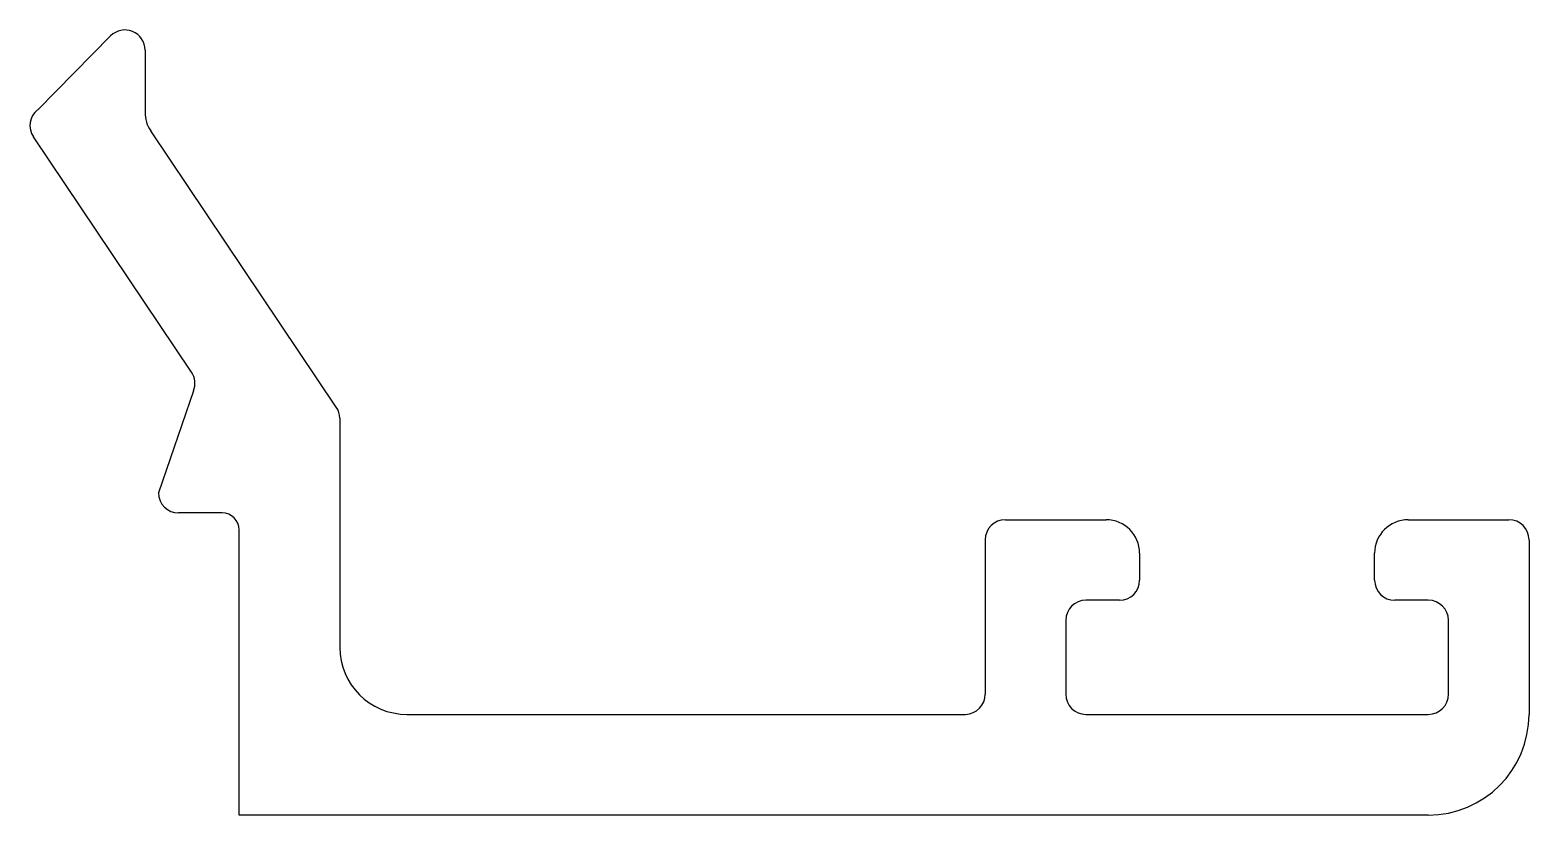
# Model space of a CAD drawing. Extents: x 2060 to 2082.4, y 1528.1 to 1539.8.
import ezdxf

# ---------------------------------------------------------------- set-up
doc = ezdxf.new("R2010")
doc.units = 0
doc.layers.get('0').update_dxf_attribs({"linetype": 'CONTINUOUS'})

msp = doc.modelspace()

# ---------------------------------------------------------------- linework, layer by layer
for p, q in [((2060.161, 1538.643), (2061.247, 1539.744)), ((2061.76, 1539.533), (2061.76, 1538.607)), ((2062.453, 1534.734), (2060.097, 1538.24)), ((2064.609, 1534.216), (2061.845, 1538.328)), ((2062.483, 1534.457), (2061.96, 1532.937)), ((2064.66, 1534.048), (2064.66, 1530.637)), ((2062.91, 1532.637), (2062.26, 1532.637)), ((2063.16, 1528.137), (2063.16, 1532.387)), ((2074.574, 1532.537), (2076.074, 1532.537)), ((2080.574, 1532.537), (2082.074, 1532.537)), ((2074.274, 1532.237), (2074.274, 1529.937)), ((2082.374, 1532.237), (2082.374, 1529.637)), ((2076.574, 1532.037), (2076.574, 1531.637)), ((2080.074, 1531.637), (2080.074, 1532.037)), ((2076.274, 1531.337), (2075.774, 1531.337)), ((2080.874, 1531.337), (2080.374, 1531.337)), ((2075.474, 1531.037), (2075.474, 1529.937)), ((2081.174, 1529.937), (2081.174, 1531.037)), ((2065.66, 1529.637), (2073.981, 1529.637)), ((2075.774, 1529.637), (2080.874, 1529.637)), ((2080.874, 1528.137), (2063.16, 1528.137))]:
    msp.add_line(p, q)
for centre, radius, start, end in [((2061.46, 1539.533), 0.3, 0, 135.3781), ((2060.346, 1538.407), 0.3, 128.2319, 213.9036), ((2062.26, 1538.607), 0.5, 180, 213.9036), ((2062.204, 1534.567), 0.3, 338.3792, 33.9036), ((2064.36, 1534.048), 0.3, 0, 33.9036), ((2062.26, 1532.937), 0.3, 180, 270), ((2062.91, 1532.387), 0.25, 0, 90), ((2074.574, 1532.237), 0.3, 90, 180), ((2076.074, 1532.037), 0.5, 360, 90), ((2080.574, 1532.037), 0.5, 90, 180), ((2082.074, 1532.237), 0.3, 360, 90), ((2076.274, 1531.637), 0.3, 270, 360), ((2080.374, 1531.637), 0.3, 180, 270), ((2075.774, 1531.037), 0.3, 90, 180), ((2080.874, 1531.037), 0.3, 360, 90), ((2065.66, 1530.637), 1, 180, 270), ((2073.974, 1529.937), 0.3, 271.4697, 360), ((2075.774, 1529.937), 0.3, 180, 270), ((2080.874, 1529.937), 0.3, 270, 360), ((2080.874, 1529.637), 1.5, 270, 360)]:
    msp.add_arc(centre, radius, start, end)

doc.saveas('drawing.dxf')
